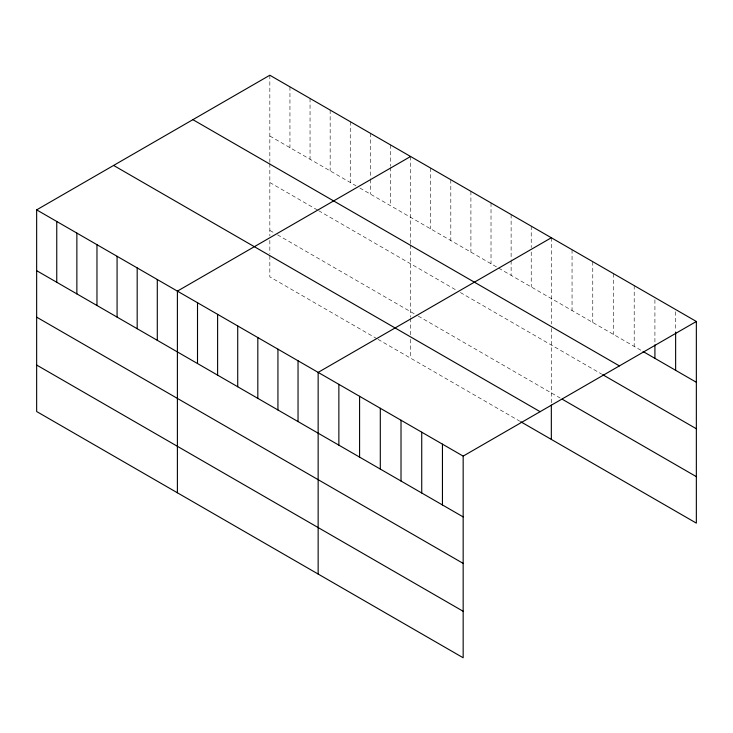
<?xml version="1.0" encoding="UTF-8"?>
<svg xmlns="http://www.w3.org/2000/svg" width="733" height="733" viewBox="0 0 733 733"><rect width="100%" height="100%" fill="white"/><g stroke="black" fill="none" stroke-linecap="round" stroke-linejoin="round"><path stroke-width="0.55" stroke-dasharray="3.67 2.75" d="M269.836 75.233L269.836 162.598M269.836 136.036L356.009 185.788M359.839 187.996L497.716 267.6M498.678 268.15L642.09 350.951M269.836 182.517L317.71 210.16M318.672 210.71L456.549 290.314M460.379 292.522L601.646 374.087M269.836 230.409L273.666 232.618M277.495 234.835L417.288 315.538M418.25 316.088L560.214 398.056M377.074 338.802L269.836 276.891L269.836 254.754M378.036 339.361L519.743 421.173M675.634 311.772L675.634 330.913M654.917 299.806L654.917 343.722M634.201 285.595L634.201 346.397M613.484 273.638L613.484 334.44M592.768 261.672L592.768 322.474M572.052 249.715L572.052 310.517M551.335 237.758L551.335 324.013M551.335 328.439L551.335 404.002M531.233 226.149L531.233 247.534M531.233 252.042L531.233 286.951M511.121 214.54L511.121 259.574M511.121 260.701L511.121 275.342M491.018 202.931L491.018 263.733M470.907 191.322L470.907 252.125M450.804 179.713L450.804 240.516M430.692 168.104L430.692 228.907M410.59 156.496L410.59 243.86M410.59 244.959L410.59 317.206M410.59 318.314L410.59 334.908M410.59 339.342L410.59 358.153M390.478 144.887L390.478 166.281M390.478 167.408L390.478 205.689M370.376 133.278L370.376 178.311M370.376 179.438L370.376 194.08M350.264 121.669L350.264 182.471M330.162 110.06L330.162 170.862M310.05 98.451L310.05 159.253M289.947 86.842L289.947 147.645M269.836 163.706L269.836 235.944M269.836 240.369L269.836 253.655"/><path stroke-width="1.1" d="M36.65 209.867L463.164 456.109L463.164 657.767L36.65 411.525L36.65 209.867L269.836 75.233L696.35 321.475L696.35 523.133L520.696 421.722M410.59 156.496L177.395 291.12L177.395 492.787M551.335 237.758L318.149 372.382L318.149 574.04M463.164 456.109L696.35 321.475M643.079 351.519L696.35 382.278M192.889 119.662L619.394 365.904M602.636 374.655L696.35 428.759M562.184 399.192L696.35 476.652M113.606 165.438L540.111 411.68M36.65 270.669L463.164 516.912M36.65 317.151L463.164 563.393M36.65 365.043L463.164 611.285M675.634 332.04L675.634 370.321M654.917 344.849L654.917 358.355M551.335 405.102L551.335 439.415M442.448 444.143L442.448 504.945M421.732 432.186L421.732 492.988M401.015 420.229L401.015 481.031M380.299 408.263L380.299 469.065M359.582 396.306L359.582 457.108M338.866 384.349L338.866 445.151M298.038 360.773L298.038 421.576M277.935 349.165L277.935 409.967M257.824 337.556L257.824 398.358M237.721 325.947L237.721 386.749M217.609 314.338L217.609 375.14M197.507 302.729L197.507 363.531M157.293 279.511L157.293 340.314M137.181 267.911L137.181 328.705M117.078 256.303L117.078 317.096M96.967 244.694L96.967 305.496M76.864 233.085L76.864 293.887M56.753 221.476L56.753 282.278"/></g></svg>
